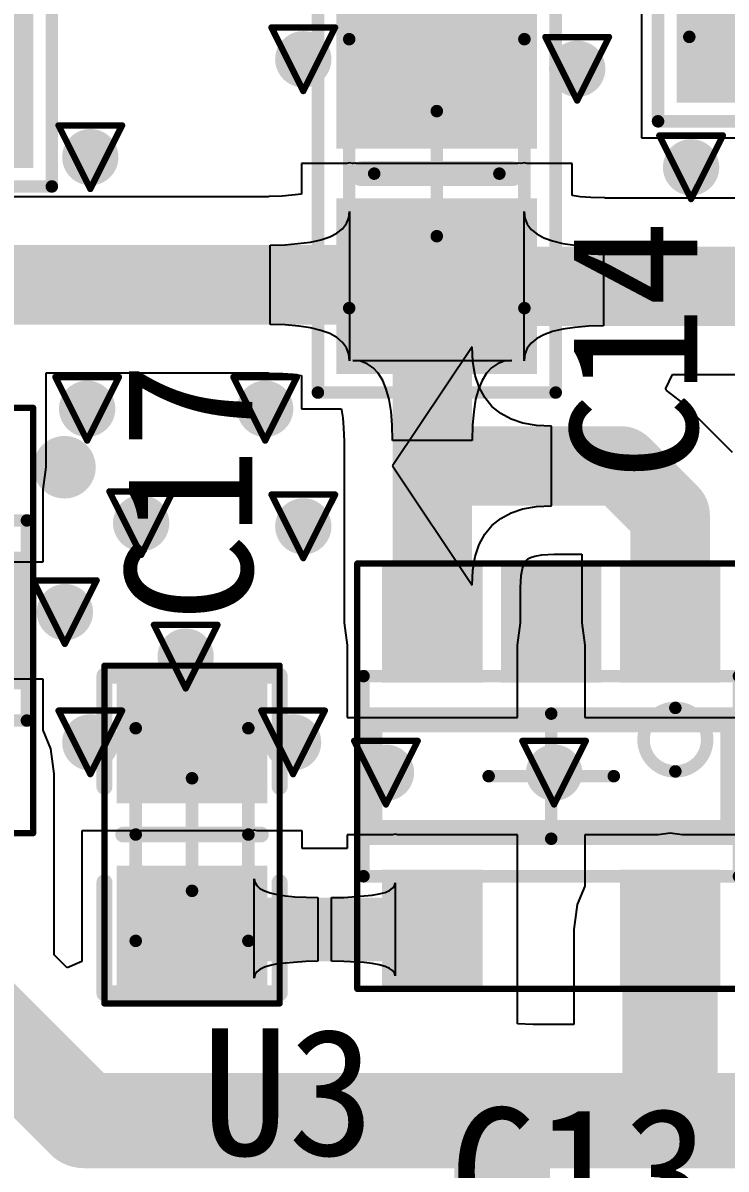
# Model space of a CAD drawing. Extents: x 75 to 173, y 40 to 188.
# Drawn here: x 127.5 to 133.12, y 161.45 to 170.61 of the extents above; entities that cross this region are included whole.
import ezdxf

# ---------------------------------------------------------------- set-up
doc = ezdxf.new("R2010")
doc.units = 0
doc.header["$MEASUREMENT"] = 0
doc.layers.get('0').update_dxf_attribs({"linetype": 'CONTINUOUS'})
for name, color, linetype in [('BottomLayer', 5, 'CONTINUOUS'), ('DRILLDRAWING', 1, 'CONTINUOUS'), ('MECHANICAL13', 56, 'CONTINUOUS'), ('MECHANICAL15', 56, 'CONTINUOUS'), ('MULTILAYER', 9, 'CONTINUOUS'), ('TopLayer', 1, 'CONTINUOUS'), ('TOPOVERLAY', 2, 'CONTINUOUS'), ('TOPPASTE', 8, 'CONTINUOUS'), ('TOPSOLDER', 216, 'CONTINUOUS'), ('ViaHoleLayer', 16, 'CONTINUOUS')]:
    doc.layers.add(name, color=color, linetype=linetype)

# ---------------------------------------------------------------- blocks, each defined once
blk = doc.blocks.new('SOT_23_5PIN_21')
at = {"layer": 'MECHANICAL13', "const_width": 0.1}
for points in [[(0.800082, 1.499918), (-0.79992, 1.499918)], [(-0.79992, -1.500104), (-0.79992, 1.499918)], [(0.800082, -1.500104), (0.800082, 1.499918)], [(0.800082, -1.500104), (-0.79992, -1.500104)]]:
    blk.add_lwpolyline(points, dxfattribs=at)
at = {"layer": 'MECHANICAL13'}
for points, const_width in [([(-0.824918, 1.499918, 1), (-0.774921, 1.499918, 1)], 0.05), ([(-0.824918, 1.499918, 1), (-0.774921, 1.499918, 1)], 0.05), ([(0.775084, 1.499918, 1), (0.825081, 1.499918, 1)], 0.05), ([(0.775084, 1.499918, 1), (0.825081, 1.499918, 1)], 0.05), ([(-0.03792, 0.991918, 1), (-0.54592, 0.991918, 1)], 0.1), ([(-0.570918, 0.991918, 1), (-0.520921, 0.991918, 1)], 0.05), ([(-0.062918, 0.991918, 1), (-0.012921, 0.991918, 1)], 0.05), ([(-0.824918, -1.500104, 1), (-0.774921, -1.500104, 1)], 0.05), ([(-0.824918, -1.500104, 1), (-0.774921, -1.500104, 1)], 0.05), ([(0.775084, -1.500104, 1), (0.825081, -1.500104, 1)], 0.05), ([(0.775084, -1.500104, 1), (0.825081, -1.500104, 1)], 0.05)]:
    blk.add_lwpolyline(points, format="xyb", close=True, dxfattribs=dict(at, const_width=const_width))
at = {"layer": 'MECHANICAL15'}
for points, const_width in [([(-1.699999, -1.549999), (-1.699999, 1.549999)], 0.05), ([(1.700002, 1.549999), (-1.699999, 1.549999)], 0.05), ([(1.700002, -1.549999), (1.700002, 1.549999)], 0.05), ([(0, -0.499999), (0, 0.500002)], 0.1), ([(0.500002, 0), (-0.499999, 0)], 0.1), ([(1.700002, -1.549999), (-1.699999, -1.549999)], 0.05)]:
    blk.add_lwpolyline(points, dxfattribs=dict(at, const_width=const_width))
for points, const_width in [([(-1.712498, 1.549999, 1), (-1.6875, 1.549999, 1)], 0.024999), ([(-1.712498, 1.549999, 1), (-1.6875, 1.549999, 1)], 0.024999), ([(1.687502, 1.549999, 1), (1.712501, 1.549999, 1)], 0.024999), ([(1.687502, 1.549999, 1), (1.712501, 1.549999, 1)], 0.024999), ([(-0.024999, 0.500002, 1), (0.024999, 0.500002, 1)], 0.05), ([(-0.524998, 0, 1), (-0.475, 0, 1)], 0.05), ([(0.475003, 0, 1), (0.525, 0, 1)], 0.05), ([(-0.024999, -0.499999, 1), (0.024999, -0.499999, 1)], 0.05), ([(-1.712498, -1.549999, 1), (-1.6875, -1.549999, 1)], 0.024999), ([(-1.712498, -1.549999, 1), (-1.6875, -1.549999, 1)], 0.024999), ([(1.687502, -1.549999, 1), (1.712501, -1.549999, 1)], 0.024999), ([(1.687502, -1.549999, 1), (1.712501, -1.549999, 1)], 0.024999)]:
    blk.add_lwpolyline(points, format="xyb", close=True, dxfattribs=dict(at, const_width=const_width))
at = {"layer": 'TOPOVERLAY'}
for points, const_width in [([(-1.099998, 1.800001, 1), (-1.35, 1.800001, 1)], 0.249999), ([(-1.412499, 1.800001, 1), (-1.287501, 1.800001, 1)], 0.124998), ([(-1.162497, 1.800001, 1), (-1.037499, 1.800001, 1)], 0.124998), ([(-0.499999, 1.45, 1), (-0.399999, 1.45, 1)], 0.1), ([(-0.499999, 1.45, 1), (-0.399999, 1.45, 1)], 0.1), ([(0.400002, 1.45, 1), (0.500002, 1.45, 1)], 0.1), ([(0.400002, 1.45, 1), (0.500002, 1.45, 1)], 0.1), ([(-0.499999, -1.45, 1), (-0.399999, -1.45, 1)], 0.1), ([(-0.499999, -1.45, 1), (-0.399999, -1.45, 1)], 0.1), ([(0.400002, -1.45, 1), (0.500002, -1.45, 1)], 0.1), ([(0.400002, -1.45, 1), (0.500002, -1.45, 1)], 0.1)]:
    blk.add_lwpolyline(points, format="xyb", close=True, dxfattribs=dict(at, const_width=const_width))
at = {"layer": 'TOPOVERLAY', "const_width": 0.2}
for points in [[(0.450002, 1.45), (-0.449999, 1.45)], [(-0.449999, -1.45), (-0.449999, 1.45)], [(0.450002, -1.45), (0.450002, 1.45)], [(0.450002, -1.45), (-0.449999, -1.45)]]:
    blk.add_lwpolyline(points, dxfattribs=at)
at = {"layer": 'TOPPASTE'}
for points in [[(-0.849998, 0.650001), (-0.849998, 1.25), (-1.599999, 0.650001), (-1.599999, 1.25)], [(1.600002, 0.650001), (1.600002, 1.25), (0.850001, 0.650001), (0.850001, 1.25)], [(-0.849998, -0.299999), (-0.849998, 0.299999), (-1.599999, -0.299999), (-1.599999, 0.299999)], [(-0.849998, -1.249997), (-0.849998, -0.649999), (-1.599999, -1.249997), (-1.599999, -0.649999)], [(1.600002, -1.249997), (1.600002, -0.649999), (0.850001, -1.249997), (0.850001, -0.649999)]]:
    blk.add_solid(points, dxfattribs=at)
at = {"layer": 'TOPSOLDER'}
for points in [[(-0.748398, 0.548401), (-0.748398, 1.3516), (-1.701599, 0.548401), (-1.701599, 1.3516)], [(1.701602, 0.548401), (1.701602, 1.3516), (0.748401, 0.548401), (0.748401, 1.3516)], [(-0.748398, -0.401599), (-0.748398, 0.401599), (-1.701599, -0.401599), (-1.701599, 0.401599)], [(-0.748398, -1.351598), (-0.748398, -0.548399), (-1.701599, -1.351598), (-1.701599, -0.548399)], [(1.701602, -1.351598), (1.701602, -0.548399), (0.748401, -1.351598), (0.748401, -0.548399)]]:
    blk.add_solid(points, dxfattribs=at)
blk = doc.blocks.new('C0603_28')
at = {"layer": 'MECHANICAL13', "const_width": 0.1}
for points in [[(-0.850001, -0.450002), (-0.850001, 0.449999)], [(0.849998, 0.449999), (-0.850001, 0.449999)], [(0.849998, -0.450002), (0.849998, 0.449999)], [(0.849998, -0.450002), (-0.850001, -0.450002)]]:
    blk.add_lwpolyline(points, dxfattribs=at)
at = {"layer": 'MECHANICAL13', "const_width": 0.05}
for points in [[(-0.875, 0.449999, 1), (-0.825002, 0.449999, 1)], [(-0.875, 0.449999, 1), (-0.825002, 0.449999, 1)], [(0.825, 0.449999, 1), (0.874997, 0.449999, 1)], [(0.825, 0.449999, 1), (0.874997, 0.449999, 1)], [(-0.875, -0.450002, 1), (-0.825002, -0.450002, 1)], [(-0.875, -0.450002, 1), (-0.825002, -0.450002, 1)], [(0.825, -0.450002, 1), (0.874997, -0.450002, 1)], [(0.825, -0.450002, 1), (0.874997, -0.450002, 1)]]:
    blk.add_lwpolyline(points, format="xyb", close=True, dxfattribs=at)
at = {"layer": 'MECHANICAL15'}
for points, const_width in [([(1.35, 0.700001), (-1.35, 0.700001)], 0.05), ([(-1.35, -0.700001), (-1.35, 0.700001)], 0.05), ([(1.35, -0.700001), (1.35, 0.700001)], 0.05), ([(0, -0.450002), (0, 0.449999)], 0.1), ([(0.449999, 0), (-0.450002, 0)], 0.1), ([(1.35, -0.700001), (-1.35, -0.700001)], 0.05)]:
    blk.add_lwpolyline(points, dxfattribs=dict(at, const_width=const_width))
for points, const_width in [([(-1.362499, 0.700001, 1), (-1.3375, 0.700001, 1)], 0.024999), ([(-1.362499, 0.700001, 1), (-1.3375, 0.700001, 1)], 0.024999), ([(1.3375, 0.700001, 1), (1.362499, 0.700001, 1)], 0.024999), ([(1.3375, 0.700001, 1), (1.362499, 0.700001, 1)], 0.024999), ([(-0.024999, 0.449999, 1), (0.024999, 0.449999, 1)], 0.05), ([(-0.475, 0, 1), (-0.425003, 0, 1)], 0.05), ([(0.425, 0, 1), (0.474998, 0, 1)], 0.05), ([(-0.024999, -0.450002, 1), (0.024999, -0.450002, 1)], 0.05), ([(-1.362499, -0.700001, 1), (-1.3375, -0.700001, 1)], 0.024999), ([(-1.362499, -0.700001, 1), (-1.3375, -0.700001, 1)], 0.024999), ([(1.3375, -0.700001, 1), (1.362499, -0.700001, 1)], 0.024999), ([(1.3375, -0.700001, 1), (1.362499, -0.700001, 1)], 0.024999)]:
    blk.add_lwpolyline(points, format="xyb", close=True, dxfattribs=dict(at, const_width=const_width))
at = {"layer": 'TOPOVERLAY', "const_width": 0.127}
for points in [[(-1.27, -0.700001), (-1.27, 0.700001)], [(-0.381, 0.700001), (-1.27, 0.700001)], [(1.27, 0.700001), (0.381, 0.700001)], [(1.27, -0.700001), (1.27, 0.700001)], [(0, -0.549999), (0, 0.549999)], [(-0.381, -0.700001), (-1.27, -0.700001)], [(1.27, -0.700001), (0.381, -0.700001)]]:
    blk.add_lwpolyline(points, dxfattribs=at)
at = {"layer": 'TOPOVERLAY', "const_width": 0.0635}
for points in [[(-1.30175, 0.700001, 1), (-1.23825, 0.700001, 1)], [(-1.30175, 0.700001, 1), (-1.23825, 0.700001, 1)], [(-0.41275, 0.700001, 1), (-0.34925, 0.700001, 1)], [(0.34925, 0.700001, 1), (0.41275, 0.700001, 1)], [(1.23825, 0.700001, 1), (1.30175, 0.700001, 1)], [(1.23825, 0.700001, 1), (1.30175, 0.700001, 1)], [(-0.03175, 0.549999, 1), (0.03175, 0.549999, 1)], [(-0.03175, -0.549999, 1), (0.03175, -0.549999, 1)], [(-1.30175, -0.700001, 1), (-1.23825, -0.700001, 1)], [(-1.30175, -0.700001, 1), (-1.23825, -0.700001, 1)], [(-0.41275, -0.700001, 1), (-0.34925, -0.700001, 1)], [(0.34925, -0.700001, 1), (0.41275, -0.700001, 1)], [(1.23825, -0.700001, 1), (1.30175, -0.700001, 1)], [(1.23825, -0.700001, 1), (1.30175, -0.700001, 1)]]:
    blk.add_lwpolyline(points, format="xyb", close=True, dxfattribs=at)
at = {"layer": 'TOPPASTE'}
for points in [[(-0.350002, -0.499999), (-0.350002, 0.499999), (-1.15, -0.499999), (-1.15, 0.499999)], [(1.149998, -0.499999), (1.149998, 0.499999), (0.349999, -0.499999), (0.349999, 0.499999)]]:
    blk.add_solid(points, dxfattribs=at)
at = {"layer": 'TOPSOLDER'}
for points in [[(-0.248402, -0.601599), (-0.248402, 0.601599), (-1.2516, -0.601599), (-1.2516, 0.601599)], [(1.251598, -0.601599), (1.251598, 0.601599), (0.248399, -0.601599), (0.248399, 0.601599)]]:
    blk.add_solid(points, dxfattribs=at)
blk = doc.blocks.new('C0805_31')
at = {"layer": 'MECHANICAL13', "const_width": 0.1}
for points in [[(-1.074999, 0.700004), (1.075002, 0.700004)], [(-1.074999, 0.700004), (-1.074999, -0.699996)], [(1.075002, 0.700004), (1.075002, -0.699996)], [(-1.074999, -0.699996), (1.075002, -0.699996)]]:
    blk.add_lwpolyline(points, dxfattribs=at)
at = {"layer": 'MECHANICAL13', "const_width": 0.05}
for points in [[(-1.099998, 0.700004, 1), (-1.05, 0.700004, 1)], [(-1.099998, 0.700004, 1), (-1.05, 0.700004, 1)], [(1.050003, 0.700004, 1), (1.1, 0.700004, 1)], [(1.050003, 0.700004, 1), (1.1, 0.700004, 1)], [(-1.099998, -0.699996, 1), (-1.05, -0.699996, 1)], [(-1.099998, -0.699996, 1), (-1.05, -0.699996, 1)], [(1.050003, -0.699996, 1), (1.1, -0.699996, 1)], [(1.050003, -0.699996, 1), (1.1, -0.699996, 1)]]:
    blk.add_lwpolyline(points, format="xyb", close=True, dxfattribs=at)
at = {"layer": 'MECHANICAL15', "const_width": 0.1}
for points in [[(-1.749999, 0.950003), (1.750002, 0.950003)], [(-1.749999, 0.950003), (-1.749999, -0.949996)], [(1.750002, 0.950003), (1.750002, -0.949996)], [(0.000003, 0.500004), (0.000003, -0.499996)], [(-0.499999, 0.000003), (0.500002, 0.000003)], [(-1.749999, -0.949996), (1.750002, -0.949996)]]:
    blk.add_lwpolyline(points, dxfattribs=at)
at = {"layer": 'MECHANICAL15', "const_width": 0.05}
for points in [[(-1.774998, 0.950003, 1), (-1.725, 0.950003, 1)], [(-1.774998, 0.950003, 1), (-1.725, 0.950003, 1)], [(1.725003, 0.950003, 1), (1.775, 0.950003, 1)], [(1.725003, 0.950003, 1), (1.775, 0.950003, 1)], [(-0.024996, 0.500004, 1), (0.025001, 0.500004, 1)], [(-0.524998, 0.000003, 1), (-0.475, 0.000003, 1)], [(0.475003, 0.000003, 1), (0.525, 0.000003, 1)], [(-0.024996, -0.499996, 1), (0.025001, -0.499996, 1)], [(-1.774998, -0.949996, 1), (-1.725, -0.949996, 1)], [(-1.774998, -0.949996, 1), (-1.725, -0.949996, 1)], [(1.725003, -0.949996, 1), (1.775, -0.949996, 1)], [(1.725003, -0.949996, 1), (1.775, -0.949996, 1)]]:
    blk.add_lwpolyline(points, format="xyb", close=True, dxfattribs=at)
at = {"layer": 'TOPOVERLAY', "const_width": 0.2}
blk.add_lwpolyline([(0, 0.599999), (0, -0.599999)], dxfattribs=at)
at = {"layer": 'TOPOVERLAY', "const_width": 0.1}
for points in [[(-0.05, 0.599999, 1), (0.05, 0.599999, 1)], [(-0.05, -0.599999, 1), (0.05, -0.599999, 1)]]:
    blk.add_lwpolyline(points, format="xyb", close=True, dxfattribs=at)
at = {"layer": 'TOPPASTE'}
for points in [[(-0.299999, -0.699996), (-0.299999, 0.700001), (-1.499997, -0.699996), (-1.499997, 0.700001)], [(1.5, -0.699996), (1.5, 0.700001), (0.300002, -0.699996), (0.300002, 0.700001)]]:
    blk.add_solid(points, dxfattribs=at)
at = {"layer": 'TOPSOLDER'}
for points in [[(-0.198399, -0.801596), (-0.198399, 0.801601), (-1.601597, -0.801596), (-1.601597, 0.801601)], [(1.6016, -0.801596), (1.6016, 0.801601), (0.198402, -0.801596), (0.198402, 0.801601)]]:
    blk.add_solid(points, dxfattribs=at)
blk = doc.blocks.new('C0805_33')
at = {"layer": 'MECHANICAL13', "const_width": 0.1}
for points in [[(-1.074999, 0.700004), (1.075002, 0.700004)], [(-1.074999, 0.700004), (-1.074999, -0.699996)], [(1.075002, 0.700004), (1.075002, -0.699996)], [(-1.074999, -0.699996), (1.075002, -0.699996)]]:
    blk.add_lwpolyline(points, dxfattribs=at)
at = {"layer": 'MECHANICAL13', "const_width": 0.05}
for points in [[(-1.099998, 0.700004, 1), (-1.05, 0.700004, 1)], [(-1.099998, 0.700004, 1), (-1.05, 0.700004, 1)], [(1.050003, 0.700004, 1), (1.1, 0.700004, 1)], [(1.050003, 0.700004, 1), (1.1, 0.700004, 1)], [(-1.099998, -0.699996, 1), (-1.05, -0.699996, 1)], [(-1.099998, -0.699996, 1), (-1.05, -0.699996, 1)], [(1.050003, -0.699996, 1), (1.1, -0.699996, 1)], [(1.050003, -0.699996, 1), (1.1, -0.699996, 1)]]:
    blk.add_lwpolyline(points, format="xyb", close=True, dxfattribs=at)
at = {"layer": 'MECHANICAL15', "const_width": 0.1}
for points in [[(-1.749999, 0.950003), (1.750002, 0.950003)], [(-1.749999, 0.950003), (-1.749999, -0.949996)], [(1.750002, 0.950003), (1.750002, -0.949996)], [(0.000003, 0.500004), (0.000003, -0.499996)], [(-0.499999, 0.000003), (0.500002, 0.000003)], [(-1.749999, -0.949996), (1.750002, -0.949996)]]:
    blk.add_lwpolyline(points, dxfattribs=at)
at = {"layer": 'MECHANICAL15', "const_width": 0.05}
for points in [[(-1.774998, 0.950003, 1), (-1.725, 0.950003, 1)], [(-1.774998, 0.950003, 1), (-1.725, 0.950003, 1)], [(1.725003, 0.950003, 1), (1.775, 0.950003, 1)], [(1.725003, 0.950003, 1), (1.775, 0.950003, 1)], [(-0.024996, 0.500004, 1), (0.025001, 0.500004, 1)], [(-0.524998, 0.000003, 1), (-0.475, 0.000003, 1)], [(0.475003, 0.000003, 1), (0.525, 0.000003, 1)], [(-0.024996, -0.499996, 1), (0.025001, -0.499996, 1)], [(-1.774998, -0.949996, 1), (-1.725, -0.949996, 1)], [(-1.774998, -0.949996, 1), (-1.725, -0.949996, 1)], [(1.725003, -0.949996, 1), (1.775, -0.949996, 1)], [(1.725003, -0.949996, 1), (1.775, -0.949996, 1)]]:
    blk.add_lwpolyline(points, format="xyb", close=True, dxfattribs=at)
at = {"layer": 'TOPOVERLAY', "const_width": 0.2}
blk.add_lwpolyline([(0, 0.599999), (0, -0.599999)], dxfattribs=at)
at = {"layer": 'TOPOVERLAY', "const_width": 0.1}
for points in [[(-0.05, 0.599999, 1), (0.05, 0.599999, 1)], [(-0.05, -0.599999, 1), (0.05, -0.599999, 1)]]:
    blk.add_lwpolyline(points, format="xyb", close=True, dxfattribs=at)
at = {"layer": 'TOPPASTE'}
for points in [[(-0.299999, -0.699996), (-0.299999, 0.700001), (-1.499997, -0.699996), (-1.499997, 0.700001)], [(1.5, -0.699996), (1.5, 0.700001), (0.300002, -0.699996), (0.300002, 0.700001)]]:
    blk.add_solid(points, dxfattribs=at)
at = {"layer": 'TOPSOLDER'}
for points in [[(-0.198399, -0.801596), (-0.198399, 0.801601), (-1.601597, -0.801596), (-1.601597, 0.801601)], [(1.6016, -0.801596), (1.6016, 0.801601), (0.198402, -0.801596), (0.198402, 0.801601)]]:
    blk.add_solid(points, dxfattribs=at)
blk = doc.blocks.new('SOT_23_5PIN_42')
at = {"layer": 'MECHANICAL13', "const_width": 0.1}
for points in [[(0.800082, 1.499918), (-0.79992, 1.499918)], [(-0.79992, -1.500104), (-0.79992, 1.499918)], [(0.800082, -1.500104), (0.800082, 1.499918)], [(0.800082, -1.500104), (-0.79992, -1.500104)]]:
    blk.add_lwpolyline(points, dxfattribs=at)
at = {"layer": 'MECHANICAL13'}
for points, const_width in [([(-0.824918, 1.499918, 1), (-0.774921, 1.499918, 1)], 0.05), ([(-0.824918, 1.499918, 1), (-0.774921, 1.499918, 1)], 0.05), ([(0.775084, 1.499918, 1), (0.825081, 1.499918, 1)], 0.05), ([(0.775084, 1.499918, 1), (0.825081, 1.499918, 1)], 0.05), ([(-0.03792, 0.991918, 1), (-0.54592, 0.991918, 1)], 0.1), ([(-0.570918, 0.991918, 1), (-0.520921, 0.991918, 1)], 0.05), ([(-0.062918, 0.991918, 1), (-0.012921, 0.991918, 1)], 0.05), ([(-0.824918, -1.500104, 1), (-0.774921, -1.500104, 1)], 0.05), ([(-0.824918, -1.500104, 1), (-0.774921, -1.500104, 1)], 0.05), ([(0.775084, -1.500104, 1), (0.825081, -1.500104, 1)], 0.05), ([(0.775084, -1.500104, 1), (0.825081, -1.500104, 1)], 0.05)]:
    blk.add_lwpolyline(points, format="xyb", close=True, dxfattribs=dict(at, const_width=const_width))
at = {"layer": 'MECHANICAL15'}
for points, const_width in [([(-1.699999, -1.549999), (-1.699999, 1.549999)], 0.05), ([(1.700002, 1.549999), (-1.699999, 1.549999)], 0.05), ([(1.700002, -1.549999), (1.700002, 1.549999)], 0.05), ([(0, -0.499999), (0, 0.500002)], 0.1), ([(0.500002, 0), (-0.499999, 0)], 0.1), ([(1.700002, -1.549999), (-1.699999, -1.549999)], 0.05)]:
    blk.add_lwpolyline(points, dxfattribs=dict(at, const_width=const_width))
for points, const_width in [([(-1.712498, 1.549999, 1), (-1.6875, 1.549999, 1)], 0.024999), ([(-1.712498, 1.549999, 1), (-1.6875, 1.549999, 1)], 0.024999), ([(1.687502, 1.549999, 1), (1.712501, 1.549999, 1)], 0.024999), ([(1.687502, 1.549999, 1), (1.712501, 1.549999, 1)], 0.024999), ([(-0.024999, 0.500002, 1), (0.024999, 0.500002, 1)], 0.05), ([(-0.524998, 0, 1), (-0.475, 0, 1)], 0.05), ([(0.475003, 0, 1), (0.525, 0, 1)], 0.05), ([(-0.024999, -0.499999, 1), (0.024999, -0.499999, 1)], 0.05), ([(-1.712498, -1.549999, 1), (-1.6875, -1.549999, 1)], 0.024999), ([(-1.712498, -1.549999, 1), (-1.6875, -1.549999, 1)], 0.024999), ([(1.687502, -1.549999, 1), (1.712501, -1.549999, 1)], 0.024999), ([(1.687502, -1.549999, 1), (1.712501, -1.549999, 1)], 0.024999)]:
    blk.add_lwpolyline(points, format="xyb", close=True, dxfattribs=dict(at, const_width=const_width))
at = {"layer": 'TOPOVERLAY'}
for points, const_width in [([(-1.099998, 1.800001, 1), (-1.35, 1.800001, 1)], 0.249999), ([(-1.412499, 1.800001, 1), (-1.287501, 1.800001, 1)], 0.124998), ([(-1.162497, 1.800001, 1), (-1.037499, 1.800001, 1)], 0.124998), ([(-0.499999, 1.45, 1), (-0.399999, 1.45, 1)], 0.1), ([(-0.499999, 1.45, 1), (-0.399999, 1.45, 1)], 0.1), ([(0.400002, 1.45, 1), (0.500002, 1.45, 1)], 0.1), ([(0.400002, 1.45, 1), (0.500002, 1.45, 1)], 0.1), ([(-0.499999, -1.45, 1), (-0.399999, -1.45, 1)], 0.1), ([(-0.499999, -1.45, 1), (-0.399999, -1.45, 1)], 0.1), ([(0.400002, -1.45, 1), (0.500002, -1.45, 1)], 0.1), ([(0.400002, -1.45, 1), (0.500002, -1.45, 1)], 0.1)]:
    blk.add_lwpolyline(points, format="xyb", close=True, dxfattribs=dict(at, const_width=const_width))
at = {"layer": 'TOPOVERLAY', "const_width": 0.2}
for points in [[(0.450002, 1.45), (-0.449999, 1.45)], [(-0.449999, -1.45), (-0.449999, 1.45)], [(0.450002, -1.45), (0.450002, 1.45)], [(0.450002, -1.45), (-0.449999, -1.45)]]:
    blk.add_lwpolyline(points, dxfattribs=at)
at = {"layer": 'TOPPASTE'}
for points in [[(-0.849998, 0.650001), (-0.849998, 1.25), (-1.599999, 0.650001), (-1.599999, 1.25)], [(1.600002, 0.650001), (1.600002, 1.25), (0.850001, 0.650001), (0.850001, 1.25)], [(-0.849998, -0.299999), (-0.849998, 0.299999), (-1.599999, -0.299999), (-1.599999, 0.299999)], [(-0.849998, -1.249997), (-0.849998, -0.649999), (-1.599999, -1.249997), (-1.599999, -0.649999)], [(1.600002, -1.249997), (1.600002, -0.649999), (0.850001, -1.249997), (0.850001, -0.649999)]]:
    blk.add_solid(points, dxfattribs=at)
at = {"layer": 'TOPSOLDER'}
for points in [[(-0.748398, 0.548401), (-0.748398, 1.3516), (-1.701599, 0.548401), (-1.701599, 1.3516)], [(1.701602, 0.548401), (1.701602, 1.3516), (0.748401, 0.548401), (0.748401, 1.3516)], [(-0.748398, -0.401599), (-0.748398, 0.401599), (-1.701599, -0.401599), (-1.701599, 0.401599)], [(-0.748398, -1.351598), (-0.748398, -0.548399), (-1.701599, -1.351598), (-1.701599, -0.548399)], [(1.701602, -1.351598), (1.701602, -0.548399), (0.748401, -1.351598), (0.748401, -0.548399)]]:
    blk.add_solid(points, dxfattribs=at)
blk = doc.blocks.new('C0805_113')
at = {"layer": 'MECHANICAL13', "const_width": 0.1}
for points in [[(-1.074999, 0.700004), (1.075002, 0.700004)], [(-1.074999, -0.699996), (-1.074999, 0.700004)], [(1.075002, -0.699996), (1.075002, 0.700004)], [(-1.074999, -0.699996), (1.075002, -0.699996)]]:
    blk.add_lwpolyline(points, dxfattribs=at)
at = {"layer": 'MECHANICAL13', "const_width": 0.05}
for points in [[(-1.099998, 0.700004, 1), (-1.05, 0.700004, 1)], [(-1.099998, 0.700004, 1), (-1.05, 0.700004, 1)], [(1.050003, 0.700004, 1), (1.1, 0.700004, 1)], [(1.050003, 0.700004, 1), (1.1, 0.700004, 1)], [(-1.099998, -0.699996, 1), (-1.05, -0.699996, 1)], [(-1.099998, -0.699996, 1), (-1.05, -0.699996, 1)], [(1.050003, -0.699996, 1), (1.1, -0.699996, 1)], [(1.050003, -0.699996, 1), (1.1, -0.699996, 1)]]:
    blk.add_lwpolyline(points, format="xyb", close=True, dxfattribs=at)
at = {"layer": 'MECHANICAL15', "const_width": 0.1}
for points in [[(-1.749999, 0.950003), (1.750002, 0.950003)], [(-1.749999, -0.949996), (-1.749999, 0.950003)], [(1.750002, -0.949996), (1.750002, 0.950003)], [(0.000003, -0.499996), (0.000003, 0.500004)], [(-0.499999, 0.000003), (0.500002, 0.000003)], [(-1.749999, -0.949996), (1.750002, -0.949996)]]:
    blk.add_lwpolyline(points, dxfattribs=at)
at = {"layer": 'MECHANICAL15', "const_width": 0.05}
for points in [[(-1.774998, 0.950003, 1), (-1.725, 0.950003, 1)], [(-1.774998, 0.950003, 1), (-1.725, 0.950003, 1)], [(1.725003, 0.950003, 1), (1.775, 0.950003, 1)], [(1.725003, 0.950003, 1), (1.775, 0.950003, 1)], [(-0.024996, 0.500004, 1), (0.025001, 0.500004, 1)], [(-0.524998, 0.000003, 1), (-0.475, 0.000003, 1)], [(0.475003, 0.000003, 1), (0.525, 0.000003, 1)], [(-0.024996, -0.499996, 1), (0.025001, -0.499996, 1)], [(-1.774998, -0.949996, 1), (-1.725, -0.949996, 1)], [(-1.774998, -0.949996, 1), (-1.725, -0.949996, 1)], [(1.725003, -0.949996, 1), (1.775, -0.949996, 1)], [(1.725003, -0.949996, 1), (1.775, -0.949996, 1)]]:
    blk.add_lwpolyline(points, format="xyb", close=True, dxfattribs=at)
at = {"layer": 'TOPOVERLAY', "const_width": 0.2}
blk.add_lwpolyline([(0, -0.599999), (0, 0.599999)], dxfattribs=at)
at = {"layer": 'TOPOVERLAY', "const_width": 0.1}
for points in [[(-0.05, 0.599999, 1), (0.05, 0.599999, 1)], [(-0.05, -0.599999, 1), (0.05, -0.599999, 1)]]:
    blk.add_lwpolyline(points, format="xyb", close=True, dxfattribs=at)
at = {"layer": 'TOPPASTE'}
for points in [[(-0.299999, -0.699996), (-0.299999, 0.700001), (-1.499997, -0.699996), (-1.499997, 0.700001)], [(1.5, -0.699996), (1.5, 0.700001), (0.300002, -0.699996), (0.300002, 0.700001)]]:
    blk.add_solid(points, dxfattribs=at)
at = {"layer": 'TOPSOLDER'}
for points in [[(-0.198399, -0.801596), (-0.198399, 0.801601), (-1.601597, -0.801596), (-1.601597, 0.801601)], [(1.6016, -0.801596), (1.6016, 0.801601), (0.198402, -0.801596), (0.198402, 0.801601)]]:
    blk.add_solid(points, dxfattribs=at)

msp = doc.modelspace()

# ---------------------------------------------------------------- linework, layer by layer
at = {"layer": 'BottomLayer', "const_width": 0.225}
for points in [[(129.62456, 170.31842, 1), (129.84955, 170.31842, 1)], [(131.81337, 170.24222, 1), (132.03837, 170.24222, 1)], [(127.92276, 169.53575, 1), (128.14775, 169.53575, 1)], [(132.72336, 169.45482, 1), (132.94835, 169.45482, 1)], [(127.89736, 167.52442, 1), (128.12235, 167.52442, 1)], [(129.31976, 167.52442, 1), (129.54475, 167.52442, 1)], [(128.32916, 166.61002, 1), (128.55415, 166.61002, 1)], [(129.62456, 166.58462, 1), (129.84955, 166.58462, 1)], [(127.71956, 165.89882, 1), (127.94455, 165.89882, 1)], [(128.68476, 165.54322, 1), (128.90975, 165.54322, 1)], [(127.92276, 164.85742, 1), (128.14775, 164.85742, 1)], [(129.54302, 164.85742, 1), (129.76802, 164.85742, 1)], [(130.28496, 164.61542, 1), (130.50995, 164.61542, 1)], [(131.62868, 164.61542, 1), (131.85367, 164.61542, 1)]]:
    msp.add_lwpolyline(points, format="xyb", close=True, dxfattribs=at)
at = {"layer": 'DRILLDRAWING', "const_width": 0.0508}
for points in [[(129.48306, 170.57242), (129.99106, 170.57242)], [(129.48306, 170.57242), (129.73706, 170.06442)], [(129.73706, 170.06442), (129.99106, 170.57242)], [(131.67187, 170.49622), (132.17987, 170.49622)], [(131.67187, 170.49622), (131.92587, 169.98822)], [(131.92587, 169.98822), (132.17987, 170.49622)], [(127.78126, 169.78975), (128.28926, 169.78975)], [(127.78126, 169.78975), (128.03526, 169.28175)], [(128.03526, 169.28175), (128.28926, 169.78975)], [(132.58186, 169.70882), (133.08986, 169.70882)], [(132.58186, 169.70882), (132.83586, 169.20082)], [(132.83586, 169.20082), (133.08986, 169.70882)], [(127.75586, 167.77842), (128.26386, 167.77842)], [(127.75586, 167.77842), (128.00986, 167.27042)], [(128.00986, 167.27042), (128.26386, 167.77842)], [(129.17826, 167.77842), (129.68626, 167.77842)], [(129.17826, 167.77842), (129.43226, 167.27042)], [(129.43226, 167.27042), (129.68626, 167.77842)], [(128.18766, 166.86402), (128.69566, 166.86402)], [(128.18766, 166.86402), (128.44166, 166.35602)], [(128.44166, 166.35602), (128.69566, 166.86402)], [(129.48306, 166.83862), (129.99106, 166.83862)], [(129.48306, 166.83862), (129.73706, 166.33062)], [(129.73706, 166.33062), (129.99106, 166.83862)], [(127.57806, 166.15282), (128.08606, 166.15282)], [(127.57806, 166.15282), (127.83206, 165.64482)], [(127.83206, 165.64482), (128.08606, 166.15282)], [(128.54326, 165.79722), (129.05126, 165.79722)], [(128.54326, 165.79722), (128.79726, 165.28922)], [(128.79726, 165.28922), (129.05126, 165.79722)], [(127.78126, 165.11142), (128.28926, 165.11142)], [(127.78126, 165.11142), (128.03526, 164.60342)], [(128.03526, 164.60342), (128.28926, 165.11142)], [(129.40152, 165.11142), (129.90952, 165.11142)], [(129.40152, 165.11142), (129.65552, 164.60342)], [(129.65552, 164.60342), (129.90952, 165.11142)], [(130.14346, 164.86942), (130.65146, 164.86942)], [(130.14346, 164.86942), (130.39746, 164.36142)], [(130.39746, 164.36142), (130.65146, 164.86942)], [(131.48717, 164.86942), (131.99517, 164.86942)], [(131.48717, 164.86942), (131.74117, 164.36142)], [(131.74117, 164.36142), (131.99517, 164.86942)]]:
    msp.add_lwpolyline(points, dxfattribs=at)
at = {"layer": 'DRILLDRAWING', "const_width": 0.0254}
for points in [[(129.47036, 170.57242, 1), (129.49576, 170.57242, 1)], [(129.47036, 170.57242, 1), (129.49576, 170.57242, 1)], [(129.97836, 170.57242, 1), (130.00376, 170.57242, 1)], [(129.97836, 170.57242, 1), (130.00376, 170.57242, 1)], [(131.65917, 170.49622, 1), (131.68457, 170.49622, 1)], [(131.65917, 170.49622, 1), (131.68457, 170.49622, 1)], [(132.16717, 170.49622, 1), (132.19257, 170.49622, 1)], [(132.16717, 170.49622, 1), (132.19257, 170.49622, 1)], [(129.72436, 170.06442, 1), (129.74976, 170.06442, 1)], [(129.72436, 170.06442, 1), (129.74976, 170.06442, 1)], [(131.91317, 169.98822, 1), (131.93857, 169.98822, 1)], [(131.91317, 169.98822, 1), (131.93857, 169.98822, 1)], [(127.76856, 169.78975, 1), (127.79396, 169.78975, 1)], [(127.76856, 169.78975, 1), (127.79396, 169.78975, 1)], [(128.27656, 169.78975, 1), (128.30196, 169.78975, 1)], [(128.27656, 169.78975, 1), (128.30196, 169.78975, 1)], [(132.56916, 169.70882, 1), (132.59456, 169.70882, 1)], [(132.56916, 169.70882, 1), (132.59456, 169.70882, 1)], [(133.07716, 169.70882, 1), (133.10256, 169.70882, 1)], [(133.07716, 169.70882, 1), (133.10256, 169.70882, 1)], [(128.02256, 169.28175, 1), (128.04796, 169.28175, 1)], [(128.02256, 169.28175, 1), (128.04796, 169.28175, 1)], [(132.82316, 169.20082, 1), (132.84856, 169.20082, 1)], [(132.82316, 169.20082, 1), (132.84856, 169.20082, 1)], [(127.74316, 167.77842, 1), (127.76856, 167.77842, 1)], [(127.74316, 167.77842, 1), (127.76856, 167.77842, 1)], [(128.25116, 167.77842, 1), (128.27656, 167.77842, 1)], [(128.25116, 167.77842, 1), (128.27656, 167.77842, 1)], [(129.16556, 167.77842, 1), (129.19096, 167.77842, 1)], [(129.16556, 167.77842, 1), (129.19096, 167.77842, 1)], [(129.67356, 167.77842, 1), (129.69896, 167.77842, 1)], [(129.67356, 167.77842, 1), (129.69896, 167.77842, 1)], [(127.99716, 167.27042, 1), (128.02256, 167.27042, 1)], [(127.99716, 167.27042, 1), (128.02256, 167.27042, 1)], [(129.41956, 167.27042, 1), (129.44496, 167.27042, 1)], [(129.41956, 167.27042, 1), (129.44496, 167.27042, 1)], [(128.17496, 166.86402, 1), (128.20036, 166.86402, 1)], [(128.17496, 166.86402, 1), (128.20036, 166.86402, 1)], [(128.68296, 166.86402, 1), (128.70836, 166.86402, 1)], [(128.68296, 166.86402, 1), (128.70836, 166.86402, 1)], [(129.47036, 166.83862, 1), (129.49576, 166.83862, 1)], [(129.47036, 166.83862, 1), (129.49576, 166.83862, 1)], [(129.97836, 166.83862, 1), (130.00376, 166.83862, 1)], [(129.97836, 166.83862, 1), (130.00376, 166.83862, 1)], [(128.42896, 166.35602, 1), (128.45436, 166.35602, 1)], [(128.42896, 166.35602, 1), (128.45436, 166.35602, 1)], [(129.72436, 166.33062, 1), (129.74976, 166.33062, 1)], [(129.72436, 166.33062, 1), (129.74976, 166.33062, 1)], [(127.56536, 166.15282, 1), (127.59076, 166.15282, 1)], [(127.56536, 166.15282, 1), (127.59076, 166.15282, 1)], [(128.07336, 166.15282, 1), (128.09876, 166.15282, 1)], [(128.07336, 166.15282, 1), (128.09876, 166.15282, 1)], [(128.53056, 165.79722, 1), (128.55596, 165.79722, 1)], [(128.53056, 165.79722, 1), (128.55596, 165.79722, 1)], [(129.03856, 165.79722, 1), (129.06396, 165.79722, 1)], [(129.03856, 165.79722, 1), (129.06396, 165.79722, 1)], [(127.81936, 165.64482, 1), (127.84476, 165.64482, 1)], [(127.81936, 165.64482, 1), (127.84476, 165.64482, 1)], [(128.78456, 165.28922, 1), (128.80996, 165.28922, 1)], [(128.78456, 165.28922, 1), (128.80996, 165.28922, 1)], [(127.76856, 165.11142, 1), (127.79396, 165.11142, 1)], [(127.76856, 165.11142, 1), (127.79396, 165.11142, 1)], [(128.27656, 165.11142, 1), (128.30196, 165.11142, 1)], [(128.27656, 165.11142, 1), (128.30196, 165.11142, 1)], [(129.38882, 165.11142, 1), (129.41422, 165.11142, 1)], [(129.38882, 165.11142, 1), (129.41422, 165.11142, 1)], [(129.89682, 165.11142, 1), (129.92222, 165.11142, 1)], [(129.89682, 165.11142, 1), (129.92222, 165.11142, 1)], [(130.13076, 164.86942, 1), (130.15616, 164.86942, 1)], [(130.13076, 164.86942, 1), (130.15616, 164.86942, 1)], [(130.63876, 164.86942, 1), (130.66416, 164.86942, 1)], [(130.63876, 164.86942, 1), (130.66416, 164.86942, 1)], [(131.47447, 164.86942, 1), (131.49987, 164.86942, 1)], [(131.47447, 164.86942, 1), (131.49987, 164.86942, 1)], [(131.98247, 164.86942, 1), (132.00787, 164.86942, 1)], [(131.98247, 164.86942, 1), (132.00787, 164.86942, 1)], [(128.02256, 164.60342, 1), (128.04796, 164.60342, 1)], [(128.02256, 164.60342, 1), (128.04796, 164.60342, 1)], [(129.64282, 164.60342, 1), (129.66822, 164.60342, 1)], [(129.64282, 164.60342, 1), (129.66822, 164.60342, 1)], [(130.38476, 164.36142, 1), (130.41016, 164.36142, 1)], [(130.38476, 164.36142, 1), (130.41016, 164.36142, 1)], [(131.72847, 164.36142, 1), (131.75387, 164.36142, 1)], [(131.72847, 164.36142, 1), (131.75387, 164.36142, 1)]]:
    msp.add_lwpolyline(points, format="xyb", close=True, dxfattribs=at)
at = {"layer": 'MULTILAYER', "const_width": 0.225}
for points in [[(129.62456, 170.31842, 1), (129.84955, 170.31842, 1)], [(131.81337, 170.24222, 1), (132.03837, 170.24222, 1)], [(127.92276, 169.53575, 1), (128.14775, 169.53575, 1)], [(132.72336, 169.45482, 1), (132.94835, 169.45482, 1)], [(127.89736, 167.52442, 1), (128.12235, 167.52442, 1)], [(129.31976, 167.52442, 1), (129.54475, 167.52442, 1)], [(128.32916, 166.61002, 1), (128.55415, 166.61002, 1)], [(129.62456, 166.58462, 1), (129.84955, 166.58462, 1)], [(127.71956, 165.89882, 1), (127.94455, 165.89882, 1)], [(128.68476, 165.54322, 1), (128.90975, 165.54322, 1)], [(127.92276, 164.85742, 1), (128.14775, 164.85742, 1)], [(129.54302, 164.85742, 1), (129.76802, 164.85742, 1)], [(130.28496, 164.61542, 1), (130.50995, 164.61542, 1)], [(131.62868, 164.61542, 1), (131.85367, 164.61542, 1)]]:
    msp.add_lwpolyline(points, format="xyb", close=True, dxfattribs=at)
at = {"layer": 'TopLayer'}
for p, q in [((132.44065, 171.49142), (132.44065, 169.69142)), ((132.44065, 169.69142), (133.64146, 169.69142)), ((130.0847, 169.48502), (129.72285, 169.48502)), ((129.72285, 169.48502), (129.72285, 169.23961)), ((130.1069, 169.48944), (130.0847, 169.48502)), ((130.12911, 169.48502), (130.1069, 169.48944)), ((130.13506, 169.48502), (130.12911, 169.48502)), ((130.15489, 169.48646), (130.13506, 169.48502)), ((130.15924, 169.48502), (130.15489, 169.48646)), ((131.44956, 169.48502), (130.15924, 169.48502)), ((131.45467, 169.48669), (131.44956, 169.48502)), ((131.47621, 169.48502), (131.45467, 169.48669)), ((131.4786, 169.48502), (131.47621, 169.48502)), ((131.5008, 169.48944), (131.4786, 169.48502)), ((131.52301, 169.48502), (131.5008, 169.48944)), ((131.88485, 169.48502), (131.52301, 169.48502)), ((131.88485, 169.22862), (131.88485, 169.48502)), ((129.72285, 169.23961), (129.56777, 169.22322)), ((131.88505, 169.22858), (131.88485, 169.22862)), ((131.95049, 169.21897), (131.88505, 169.22858)), ((129.45722, 169.21955), (126.05886, 169.21955)), ((129.46326, 169.22089), (129.45722, 169.21955)), ((129.56777, 169.22322), (129.46326, 169.22089)), ((132.03472, 169.21243), (131.95049, 169.21897)), ((132.1448, 169.20988), (132.03472, 169.21243)), ((132.15077, 169.20855), (132.1448, 169.20988)), ((133.91365, 169.20855), (132.15077, 169.20855)), ((130.0815, 169.00433), (130.10055, 169.04997)), ((130.10055, 169.04997), (130.1069, 169.10097)), ((130.1069, 169.10097), (130.1069, 167.90707)), ((131.5008, 167.90707), (131.5008, 169.10097)), ((131.5008, 169.10097), (131.50715, 169.04788)), ((131.50715, 169.04788), (131.5262, 169.00037)), ((130.0053, 168.92916), (130.04975, 168.96406)), ((130.04975, 168.96406), (130.0815, 169.00433)), ((131.5262, 169.00037), (131.55795, 168.95845)), ((131.55795, 168.95845), (131.6024, 168.92212)), ((129.79575, 168.85668), (129.8783, 168.87547)), ((129.8783, 168.87547), (129.94815, 168.89963)), ((129.94815, 168.89963), (130.0053, 168.92916)), ((131.6024, 168.92212), (131.65955, 168.89139)), ((131.65955, 168.89139), (131.7294, 168.86623)), ((131.7294, 168.86623), (131.81195, 168.84667)), ((129.4719, 168.83252), (129.59255, 168.83521)), ((129.4719, 168.19752), (129.4719, 168.83252)), ((129.59255, 168.83521), (129.79575, 168.85668)), ((131.81195, 168.84667), (131.9072, 168.8327)), ((131.9072, 168.8327), (132.01515, 168.82432)), ((132.01515, 168.82432), (132.1358, 168.82152)), ((132.1358, 168.82152), (132.1358, 168.18652)), ((129.59255, 168.19462), (129.4719, 168.19752)), ((129.7005, 168.1859), (129.59255, 168.19462)), ((129.79575, 168.17138), (129.7005, 168.1859)), ((129.8783, 168.15105), (129.79575, 168.17138)), ((129.94815, 168.12491), (129.8783, 168.15105)), ((131.7294, 168.14181), (131.65955, 168.11666)), ((131.81195, 168.16137), (131.7294, 168.14181)), ((131.9072, 168.17534), (131.81195, 168.16137)), ((132.01515, 168.18373), (131.9072, 168.17534)), ((132.1358, 168.18652), (132.01515, 168.18373)), ((130.0053, 168.09296), (129.94815, 168.12491)), ((130.04975, 168.0552), (130.0053, 168.09296)), ((130.0815, 168.01163), (130.04975, 168.0552)), ((131.55795, 168.04959), (131.5262, 168.00767)), ((131.6024, 168.08592), (131.55795, 168.04959)), ((131.65955, 168.11666), (131.6024, 168.08592)), ((130.10055, 167.96226), (130.0815, 168.01163)), ((130.1069, 167.90707), (130.10055, 167.96226)), ((131.08576, 168.01972), (130.45076, 167.06722)), ((131.09211, 167.89907), (131.08576, 168.01972)), ((131.50715, 167.96017), (131.5008, 167.90707)), ((131.5262, 168.00767), (131.50715, 167.96017)), ((130.19358, 167.90374), (130.13326, 167.91012)), ((130.13326, 167.91012), (131.40326, 167.91012)), ((130.24756, 167.8846), (130.19358, 167.90374)), ((130.29518, 167.8527), (130.24756, 167.8846)), ((130.33646, 167.80803), (130.29518, 167.8527)), ((131.11116, 167.79112), (131.09211, 167.89907)), ((131.24133, 167.8527), (131.20006, 167.80803)), ((131.28896, 167.8846), (131.24133, 167.8527)), ((131.34293, 167.90374), (131.28896, 167.8846)), ((131.40326, 167.91012), (131.34293, 167.90374)), ((127.68318, 167.05702), (127.68318, 167.81049)), ((127.68318, 167.81049), (129.45663, 167.81049)), ((129.45663, 167.81049), (129.46255, 167.80917)), ((129.46255, 167.80917), (129.57227, 167.80653)), ((129.57227, 167.80653), (129.65552, 167.79981)), ((129.65552, 167.79981), (129.71986, 167.79)), ((129.71986, 167.79), (129.72285, 167.78926)), ((129.72285, 167.78926), (129.72285, 167.52302)), ((130.37138, 167.75061), (130.33646, 167.80803)), ((131.14291, 167.69587), (131.11116, 167.79112)), ((131.20006, 167.80803), (131.16513, 167.75061)), ((132.63475, 167.68557), (132.68709, 167.7995)), ((132.68709, 167.7995), (133.62183, 167.7995)), ((130.39996, 167.68042), (130.37138, 167.75061)), ((130.42218, 167.59748), (130.39996, 167.68042)), ((131.13656, 167.68042), (131.11433, 167.59748)), ((131.16513, 167.75061), (131.13656, 167.68042)), ((131.18736, 167.61332), (131.14291, 167.69587)), ((132.63566, 167.6725), (132.63475, 167.68557)), ((132.77523, 167.5654), (132.63566, 167.6725)), ((130.43806, 167.50177), (130.42218, 167.59748)), ((131.11433, 167.59748), (131.09846, 167.50177)), ((131.24451, 167.54347), (131.18736, 167.61332)), ((129.72285, 167.52302), (130.03996, 167.52302)), ((130.03996, 167.52302), (130.04205, 167.51524)), ((130.04205, 167.51524), (130.05239, 167.45292)), ((130.44758, 167.3933), (130.43806, 167.50177)), ((131.09846, 167.50177), (131.08893, 167.3933)), ((131.31436, 167.48632), (131.24451, 167.54347)), ((131.39691, 167.44187), (131.31436, 167.48632)), ((133.16643, 167.1742), (132.77523, 167.5654)), ((130.05239, 167.45292), (130.05956, 167.37121)), ((130.45076, 167.27207), (130.44758, 167.3933)), ((131.08893, 167.3933), (131.08576, 167.27207)), ((131.49216, 167.41012), (131.39691, 167.44187)), ((131.60011, 167.39107), (131.49216, 167.41012)), ((130.05956, 167.37121), (130.06242, 167.2619)), ((131.72076, 167.38472), (131.60011, 167.39107)), ((131.72076, 166.74972), (131.72076, 167.38472)), ((130.06242, 167.2619), (130.06373, 167.25613)), ((130.06373, 167.25613), (130.06373, 165.81242)), ((131.08576, 167.27207), (130.45076, 167.27207)), ((127.65966, 166.8783), (127.68318, 167.05702)), ((130.45076, 167.06722), (130.45076, 167.06722)), ((130.45076, 167.06722), (130.45076, 167.06722)), ((130.45076, 167.06722), (130.45076, 167.06722)), ((130.45076, 167.06722), (130.45076, 167.06722)), ((130.45076, 167.06722), (130.45076, 167.06722)), ((130.45076, 167.06722), (130.45076, 167.06722)), ((130.45076, 167.06722), (130.45076, 167.06722)), ((130.45076, 167.06722), (130.45076, 167.06722)), ((130.45076, 167.06722), (130.45076, 167.06722)), ((130.45076, 167.06722), (130.45076, 167.06722)), ((130.45076, 167.06722), (131.08576, 166.11472)), ((127.65966, 166.30102), (127.65966, 166.8783)), ((131.31436, 166.64812), (131.39691, 166.69257)), ((131.39691, 166.69257), (131.49216, 166.72432)), ((131.49216, 166.72432), (131.60011, 166.74337)), ((131.60011, 166.74337), (131.72076, 166.74972)), ((131.18736, 166.52112), (131.24451, 166.59097)), ((131.24451, 166.59097), (131.31436, 166.64812)), ((131.14291, 166.43857), (131.18736, 166.52112)), ((131.11116, 166.34332), (131.14291, 166.43857)), ((126.29766, 166.30102), (127.65966, 166.30102)), ((131.09211, 166.23537), (131.11116, 166.34332)), ((131.50084, 166.28393), (131.51167, 166.30405)), ((131.51167, 166.30405), (131.52057, 166.31491)), ((131.52057, 166.31491), (131.53143, 166.32381)), ((131.53143, 166.32381), (131.55155, 166.33464)), ((131.55155, 166.33464), (131.58786, 166.34674)), ((131.58786, 166.34674), (131.64423, 166.35669)), ((131.64423, 166.35669), (131.74117, 166.36179)), ((131.74117, 166.36179), (131.74472, 166.36269)), ((131.74472, 166.36269), (131.96373, 166.36269)), ((131.96373, 166.36269), (131.96373, 165.81242)), ((131.08576, 166.11472), (131.09211, 166.23537)), ((131.47879, 166.19125), (131.48874, 166.24763)), ((131.48874, 166.24763), (131.50084, 166.28393)), ((131.47369, 166.0943), (131.47879, 166.19125)), ((131.47279, 166.09076), (131.47369, 166.0943)), ((131.47279, 165.81242), (131.47279, 166.09076)), ((130.06373, 165.81242), (130.08726, 165.6337)), ((131.44926, 165.6337), (131.47279, 165.81242)), ((131.96373, 165.81242), (131.98726, 165.6337)), ((130.08726, 165.6337), (130.08726, 165.05642)), ((131.44926, 165.05642), (131.44926, 165.6337)), ((131.98726, 165.6337), (131.98726, 165.05642)), ((127.65966, 165.36302), (127.07418, 165.36302)), ((127.65966, 164.95415), (127.65966, 165.36302)), ((130.08726, 165.05642), (131.44926, 165.05642)), ((131.98726, 165.05642), (133.34926, 165.05642)), ((127.72105, 164.80594), (127.65966, 164.95415)), ((127.74723, 164.60702), (127.72105, 164.80594)), ((127.74723, 163.15898), (127.74723, 164.60702)), ((129.3228, 164.15182), (127.96706, 164.15182)), ((127.96706, 164.15182), (127.96706, 163.10509)), ((129.34501, 164.15624), (129.3228, 164.15182)), ((129.36721, 164.15182), (129.34501, 164.15624)), ((129.72905, 164.15182), (129.36721, 164.15182)), ((129.72905, 164.00986), (129.72905, 164.15182)), ((130.4491, 164.11842), (130.08726, 164.11842)), ((130.08726, 164.11842), (130.08726, 164.00986)), ((130.47131, 164.12284), (130.4491, 164.11842)), ((130.49351, 164.11842), (130.47131, 164.12284)), ((131.44926, 164.11842), (130.49351, 164.11842)), ((131.44926, 162.60642), (131.44926, 164.11842)), ((132.57273, 164.11842), (131.98726, 164.11842)), ((131.98726, 164.11842), (131.98726, 163.70955)), ((132.66826, 164.131), (132.57273, 164.11842)), ((132.76378, 164.11842), (132.66826, 164.131)), ((133.34926, 164.11842), (132.76378, 164.11842)), ((130.08726, 164.00986), (129.72905, 164.00986)), ((129.34501, 162.97387), (129.34501, 163.76777)), ((129.34501, 163.76777), (129.35009, 163.73902)), ((129.35009, 163.73902), (129.36533, 163.71329)), ((130.46623, 163.71196), (130.47131, 163.73437)), ((130.47131, 163.73437), (130.47131, 162.99047)), ((129.36533, 163.71329), (129.39073, 163.69058)), ((129.39073, 163.69058), (129.42629, 163.67091)), ((129.42629, 163.67091), (129.47201, 163.65426)), ((129.47201, 163.65426), (129.52789, 163.64064)), ((129.52789, 163.64064), (129.59393, 163.63004)), ((130.28843, 163.63529), (130.34431, 163.64591)), ((130.34431, 163.64591), (130.39003, 163.65888)), ((130.39003, 163.65888), (130.42559, 163.67422)), ((130.42559, 163.67422), (130.45099, 163.69191)), ((130.45099, 163.69191), (130.46623, 163.71196)), ((131.98726, 163.70955), (131.92587, 163.56134)), ((129.59393, 163.63004), (129.67013, 163.62248)), ((129.67013, 163.62248), (129.85301, 163.61642)), ((129.85301, 163.61642), (129.85301, 163.10842)), ((129.96331, 163.61642), (130.05983, 163.6176)), ((129.96331, 163.10842), (129.96331, 163.61642)), ((130.05983, 163.6176), (130.28843, 163.63529)), ((131.92587, 163.56134), (131.89968, 163.36242)), ((131.89968, 163.36242), (131.89968, 162.6034)), ((127.84972, 163.05648), (127.74723, 163.15898)), ((127.96706, 163.10509), (127.84972, 163.05648)), ((129.52789, 163.08689), (129.47201, 163.07478)), ((129.75649, 163.10707), (129.52789, 163.08689)), ((129.85301, 163.10842), (129.75649, 163.10707)), ((130.05983, 163.10724), (129.96331, 163.10842)), ((130.22239, 163.09781), (130.05983, 163.10724)), ((130.28843, 163.08955), (130.22239, 163.09781)), ((130.34431, 163.07893), (130.28843, 163.08955)), ((129.35009, 162.99944), (129.34501, 162.97387)), ((129.36533, 163.02231), (129.35009, 162.99944)), ((129.39073, 163.04249), (129.36533, 163.02231)), ((129.42629, 163.05998), (129.39073, 163.04249)), ((129.47201, 163.07478), (129.42629, 163.05998)), ((130.39003, 163.06596), (130.34431, 163.07893)), ((130.42559, 163.05062), (130.39003, 163.06596)), ((130.45099, 163.03293), (130.42559, 163.05062)), ((130.46623, 163.01288), (130.45099, 163.03293)), ((130.47131, 162.99047), (130.46623, 163.01288)), ((131.57501, 162.6034), (131.44926, 162.60642)), ((131.89968, 162.6034), (131.57501, 162.6034))]:
    msp.add_line(p, q, dxfattribs=at)
for points, const_width in [([(129.62456, 170.31842, 1), (129.84955, 170.31842, 1)], 0.225), ([(131.81337, 170.24222, 1), (132.03837, 170.24222, 1)], 0.225), ([(127.92276, 169.53575, 1), (128.14775, 169.53575, 1)], 0.225), ([(132.72336, 169.45482, 1), (132.94835, 169.45482, 1)], 0.225), ([(130.60951, 168.46843, 1), (130.92701, 168.46843, 1)], 0.3175), ([(130.63411, 168.51502, 1), (130.95161, 168.51502, 1)], 0.3175), ([(130.6451, 168.50402, 1), (130.9626, 168.50402, 1)], 0.3175), ([(127.89736, 167.52442, 1), (128.12235, 167.52442, 1)], 0.225), ([(129.31976, 167.52442, 1), (129.54475, 167.52442, 1)], 0.225), ([(130.60951, 167.06722, 1), (130.92701, 167.06722, 1)], 0.3175), ([(130.60951, 167.06722, 1), (130.92701, 167.06722, 1)], 0.3175), ([(130.60951, 167.06722, 1), (130.92701, 167.06722, 1)], 0.3175), ([(132.11831, 167.06722, 1), (132.43581, 167.06722, 1)], 0.3175), ([(132.11831, 167.06722, 1), (132.43581, 167.06722, 1)], 0.3175), ([(132.50951, 166.67602, 1), (132.82701, 166.67602, 1)], 0.3175), ([(132.50951, 166.67602, 1), (132.82701, 166.67602, 1)], 0.3175), ([(128.32916, 166.61002, 1), (128.55415, 166.61002, 1)], 0.225), ([(129.62456, 166.58462, 1), (129.84955, 166.58462, 1)], 0.225), ([(127.71956, 165.89882, 1), (127.94455, 165.89882, 1)], 0.225), ([(130.60951, 165.81242, 1), (130.92701, 165.81242, 1)], 0.3175), ([(132.50951, 165.81242, 1), (132.82701, 165.81242, 1)], 0.3175), ([(128.68476, 165.54322, 1), (128.90975, 165.54322, 1)], 0.225), ([(127.92276, 164.85742, 1), (128.14775, 164.85742, 1)], 0.225), ([(129.54302, 164.85742, 1), (129.76802, 164.85742, 1)], 0.225), ([(130.28496, 164.61542, 1), (130.50995, 164.61542, 1)], 0.225), ([(131.62868, 164.61542, 1), (131.85367, 164.61542, 1)], 0.225), ([(132.47776, 163.36242, 1), (132.85876, 163.36242, 1)], 0.381), ([(128.72946, 163.36242, 1), (128.98346, 163.36242, 1)], 0.254), ([(130.64126, 163.36242, 1), (130.89526, 163.36242, 1)], 0.254), ([(127.79396, 161.83482, 1), (128.17496, 161.83482, 1)], 0.381), ([(127.79396, 161.83482, 1), (128.17496, 161.83482, 1)], 0.381), ([(131.13576, 161.79502, 1), (131.51676, 161.79502, 1)], 0.381), ([(132.47776, 161.85002, 1), (132.85876, 161.85002, 1)], 0.381)]:
    msp.add_lwpolyline(points, format="xyb", close=True, dxfattribs=dict(at, const_width=const_width))
for points, const_width in [([(125.07866, 168.51502), (130.79286, 168.51502)], 0.635), ([(130.76826, 167.06722), (130.76826, 168.46843)], 0.635), ([(130.80385, 168.50402), (133.91365, 168.50402)], 0.635), ([(130.76826, 165.81242), (130.76826, 167.06722)], 0.635), ([(130.76826, 167.06722), (132.27706, 167.06722)], 0.635), ([(132.27706, 167.06722), (132.66826, 166.67602)], 0.635), ([(132.66826, 165.81242), (132.66826, 166.67602)], 0.635), ([(132.66826, 161.85002), (132.66826, 163.36242)], 0.762), ([(128.85646, 163.36242), (130.76826, 163.36242)], 0.508), ([(126.97866, 162.84062), (127.98446, 161.83482)], 0.762), ([(127.98446, 161.83482), (138.04286, 161.83482)], 0.762), ([(131.32626, 159.98062), (131.32626, 161.79502)], 0.762)]:
    msp.add_lwpolyline(points, dxfattribs=dict(at, const_width=const_width))
at = {"layer": 'ViaHoleLayer', "const_width": 0.1}
for points in [[(129.68706, 170.31842, 1), (129.78706, 170.31842, 1)], [(131.87587, 170.24222, 1), (131.97587, 170.24222, 1)], [(127.98526, 169.53575, 1), (128.08526, 169.53575, 1)], [(132.78586, 169.45482, 1), (132.88586, 169.45482, 1)], [(127.95986, 167.52442, 1), (128.05986, 167.52442, 1)], [(129.38226, 167.52442, 1), (129.48226, 167.52442, 1)], [(128.39166, 166.61002, 1), (128.49166, 166.61002, 1)], [(129.68706, 166.58462, 1), (129.78706, 166.58462, 1)], [(127.78206, 165.89882, 1), (127.88206, 165.89882, 1)], [(128.74726, 165.54322, 1), (128.84726, 165.54322, 1)], [(127.98526, 164.85742, 1), (128.08526, 164.85742, 1)], [(129.60552, 164.85742, 1), (129.70552, 164.85742, 1)], [(130.34746, 164.61542, 1), (130.44746, 164.61542, 1)], [(131.69117, 164.61542, 1), (131.79117, 164.61542, 1)]]:
    msp.add_lwpolyline(points, format="xyb", close=True, dxfattribs=at)

# ---------------------------------------------------------------- block references
for name, p, rotation in [('C0805_31', (133.52166, 171.57242), 90), ('C0805_33', (130.80386, 169.40402), 90), ('SOT_23_5PIN_42', (126.02866, 165.83202), 270), ('SOT_23_5PIN_21', (131.71826, 164.58742), 270), ('C0603_28', (128.84806, 164.12082), 270)]:
    msp.add_blockref(name, p, dxfattribs=dict(rotation=rotation))
msp.add_blockref('C0805_113', (125.97786, 170.25162))

# ---------------------------------------------------------------- texts
at = {"layer": 'TOPOVERLAY'}
for s, p in [('C14', (132.88666, 166.9563)), ('C17', (129.33066, 165.82262))]:
    msp.add_text(s, height=1.016, rotation=90, dxfattribs=at).set_placement(p)
for s, p in [('U3', (128.92426, 161.55542)), ('C13', (130.90546, 160.92042))]:
    msp.add_text(s, height=1.016, dxfattribs=at).set_placement(p)

doc.saveas('drawing.dxf')
